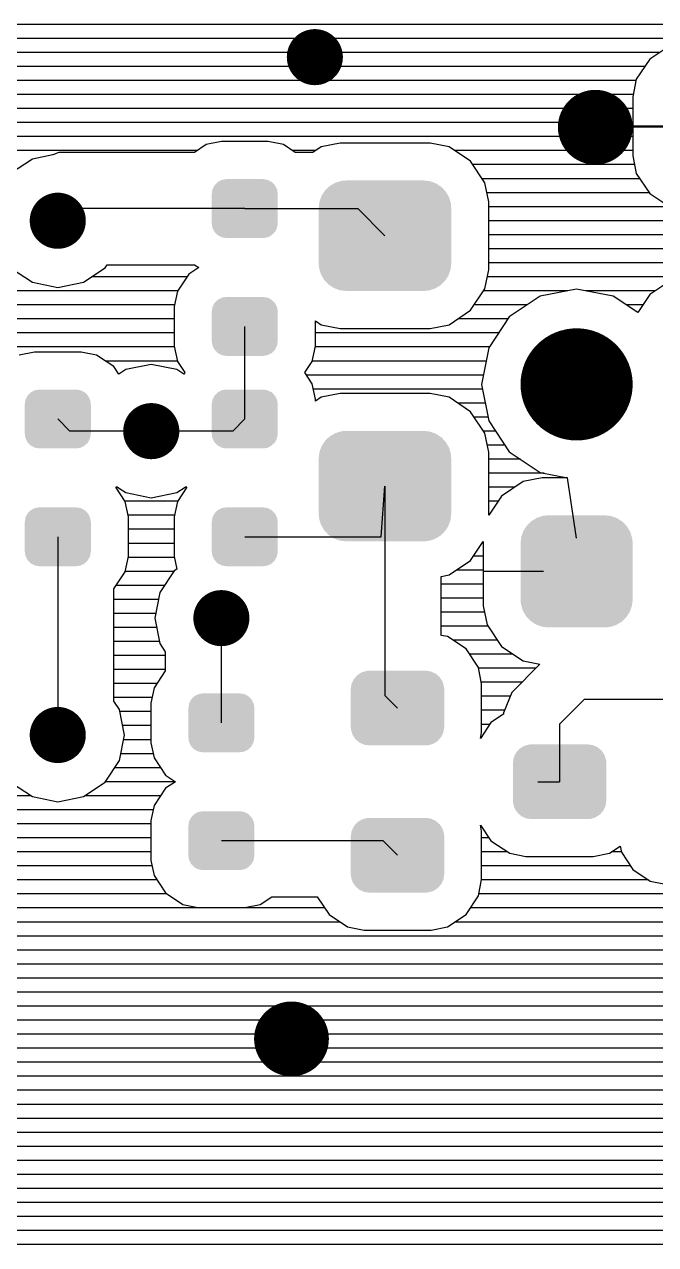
# Model space of a CAD drawing. Extents: x 295 to 953, y 10 to 290.
# Drawn here: x 602.8 to 625.1, y 103.89 to 146.98 of the extents above; entities that cross this region are included whole.
import ezdxf

# ---------------------------------------------------------------- set-up
doc = ezdxf.new("R2010")
doc.units = 0
doc.header["$LTSCALE"] = 5
doc.header["$MEASUREMENT"] = 0
doc.layers.get('0').update_dxf_attribs({"linetype": 'CONTINUOUS', "lineweight": 25})
doc.layers.add('DV-DPO-A6_BOT', color=7, linetype='CONTINUOUS')

msp = doc.modelspace()

# ---------------------------------------------------------------- linework, layer by layer
for points, const_width in [([(613.557, 145.823, -1), (612.567, 145.823, -1)], 0.991), ([(623.628, 143.347, -1), (622.307, 143.347, -1)], 1.321), ([(604.477, 140.045, -1), (603.486, 140.045, -1)], 0.991), ([(623.298, 134.266, -1), (621.317, 134.266, -1)], 1.981), ([(607.779, 132.615, -1), (606.788, 132.615, -1)], 0.991), ([(610.255, 126.011, -1), (609.265, 126.011, -1)], 0.991), ([(604.477, 121.884, -1), (603.486, 121.884, -1)], 0.991), ([(612.897, 111.152, -1), (611.576, 111.152, -1)], 1.321)]:
    msp.add_lwpolyline(points, format="xyb", close=True, dxfattribs=dict(const_width=const_width))
for points in [[(611.645, 141.305), (611.544, 141.41), (609.522, 141.305), (609.63, 141.41)], [(611.544, 141.41), (611.525, 141.42), (609.63, 141.41), (609.64, 141.42)], [(611.525, 141.42), (611.399, 141.487), (609.64, 141.42), (609.778, 141.487)], [(611.399, 141.487), (611.367, 141.492), (609.778, 141.487), (609.789, 141.492)], [(611.367, 141.492), (611.236, 141.514), (609.789, 141.492), (609.935, 141.514)], [(617.477, 141.276), (617.343, 141.364), (613.591, 141.276), (613.744, 141.364)], [(617.343, 141.364), (617.275, 141.389), (613.744, 141.364), (613.787, 141.389)], [(617.275, 141.389), (617.13, 141.442), (613.787, 141.389), (613.964, 141.442)], [(617.13, 141.442), (617.029, 141.453), (613.964, 141.442), (614.004, 141.453)], [(617.029, 141.453), (616.905, 141.468), (614.004, 141.453), (614.171, 141.468)], [(611.754, 139.952), (611.754, 140.996), (609.416, 139.952), (609.416, 140.996)], [(611.751, 140.996), (611.73, 141.142), (609.42, 140.996), (609.443, 141.142)], [(611.73, 141.142), (611.722, 141.159), (609.443, 141.142), (609.446, 141.159)], [(611.722, 141.159), (611.659, 141.291), (609.446, 141.159), (609.515, 141.291)], [(611.659, 141.291), (611.645, 141.305), (609.515, 141.291), (609.522, 141.305)], [(617.8, 140.878), (617.77, 140.932), (613.282, 140.878), (613.301, 140.932)], [(617.77, 140.932), (617.687, 141.075), (613.301, 140.932), (613.395, 141.075)], [(617.687, 141.075), (617.644, 141.121), (613.395, 141.075), (613.426, 141.121)], [(617.644, 141.121), (617.532, 141.239), (613.426, 141.121), (613.552, 141.239)], [(617.532, 141.239), (617.477, 141.276), (613.552, 141.239), (613.591, 141.276)], [(617.879, 140.494), (617.865, 140.661), (613.197, 140.494), (613.217, 140.661)], [(617.879, 138.539), (617.879, 140.494), (613.197, 138.539), (613.197, 140.494)], [(617.865, 140.661), (617.848, 140.719), (613.217, 140.661), (613.224, 140.719)], [(617.848, 140.719), (617.8, 140.878), (613.224, 140.719), (613.282, 140.878)], [(611.727, 139.806), (611.751, 139.952), (609.441, 139.806), (609.42, 139.952)], [(611.725, 139.789), (611.727, 139.806), (609.449, 139.789), (609.441, 139.806)], [(611.656, 139.657), (611.725, 139.789), (609.512, 139.657), (609.449, 139.789)], [(611.649, 139.643), (611.656, 139.657), (609.525, 139.643), (609.512, 139.657)], [(611.541, 139.538), (611.649, 139.643), (609.626, 139.538), (609.525, 139.643)], [(611.53, 139.528), (611.541, 139.538), (609.646, 139.528), (609.626, 139.538)], [(611.393, 139.461), (611.53, 139.528), (609.772, 139.461), (609.646, 139.528)], [(611.382, 139.456), (611.393, 139.461), (609.804, 139.456), (609.772, 139.461)], [(611.236, 139.434), (611.382, 139.456), (609.935, 139.434), (609.804, 139.456)], [(617.86, 138.372), (617.879, 138.539), (613.212, 138.372), (613.197, 138.539)], [(617.853, 138.314), (617.86, 138.372), (613.229, 138.314), (613.212, 138.372)], [(617.795, 138.155), (617.853, 138.314), (613.276, 138.155), (613.229, 138.314)], [(617.776, 138.101), (617.795, 138.155), (613.307, 138.101), (613.276, 138.155)], [(617.681, 137.958), (617.776, 138.101), (613.389, 137.958), (613.307, 138.101)], [(617.651, 137.912), (617.681, 137.958), (613.433, 137.912), (613.389, 137.958)], [(617.525, 137.793), (617.651, 137.912), (613.544, 137.793), (613.433, 137.912)], [(617.486, 137.757), (617.525, 137.793), (613.6, 137.757), (613.544, 137.793)], [(617.333, 137.669), (617.486, 137.757), (613.734, 137.669), (613.6, 137.757)], [(617.29, 137.644), (617.333, 137.669), (613.802, 137.644), (613.734, 137.669)], [(617.113, 137.591), (617.29, 137.644), (613.946, 137.591), (613.802, 137.644)], [(617.073, 137.58), (617.113, 137.591), (614.048, 137.58), (613.946, 137.591)], [(616.905, 137.565), (617.073, 137.58), (614.171, 137.565), (614.048, 137.58)], [(611.722, 136.998), (611.659, 137.13), (609.446, 136.998), (609.515, 137.13)], [(611.659, 137.13), (611.645, 137.145), (609.515, 137.13), (609.522, 137.145)], [(611.645, 137.145), (611.544, 137.249), (609.522, 137.145), (609.63, 137.249)], [(611.544, 137.249), (611.525, 137.26), (609.63, 137.249), (609.64, 137.26)], [(611.525, 137.26), (611.399, 137.326), (609.64, 137.26), (609.778, 137.326)], [(611.399, 137.326), (611.367, 137.332), (609.778, 137.326), (609.789, 137.332)], [(611.367, 137.332), (611.236, 137.354), (609.789, 137.332), (609.935, 137.354)], [(611.754, 135.792), (611.754, 136.835), (609.416, 135.792), (609.416, 136.835)], [(611.751, 136.835), (611.73, 136.982), (609.42, 136.835), (609.443, 136.982)], [(611.73, 136.982), (611.722, 136.998), (609.443, 136.982), (609.446, 136.998)], [(611.727, 135.646), (611.751, 135.792), (609.441, 135.646), (609.42, 135.792)], [(611.725, 135.629), (611.727, 135.646), (609.449, 135.629), (609.441, 135.646)], [(611.656, 135.497), (611.725, 135.629), (609.512, 135.497), (609.449, 135.629)], [(611.649, 135.483), (611.656, 135.497), (609.525, 135.483), (609.512, 135.497)], [(611.541, 135.378), (611.649, 135.483), (609.626, 135.378), (609.525, 135.483)], [(611.53, 135.368), (611.541, 135.378), (609.646, 135.368), (609.626, 135.378)], [(611.393, 135.301), (611.53, 135.368), (609.772, 135.301), (609.646, 135.368)], [(611.382, 135.295), (611.393, 135.301), (609.804, 135.295), (609.772, 135.301)], [(611.236, 135.273), (611.382, 135.295), (609.935, 135.273), (609.804, 135.295)], [(604.921, 133.991), (604.795, 134.057), (603.036, 133.991), (603.174, 134.057)], [(604.795, 134.057), (604.763, 134.063), (603.174, 134.057), (603.185, 134.063)], [(604.763, 134.063), (604.632, 134.085), (603.185, 134.063), (603.331, 134.085)], [(611.525, 133.991), (611.399, 134.057), (609.64, 133.991), (609.778, 134.057)], [(611.399, 134.057), (611.367, 134.063), (609.778, 134.057), (609.789, 134.063)], [(611.367, 134.063), (611.236, 134.085), (609.789, 134.063), (609.935, 134.085)], [(605.147, 133.566), (605.126, 133.713), (602.816, 133.566), (602.839, 133.713)], [(605.126, 133.713), (605.118, 133.729), (602.839, 133.713), (602.842, 133.729)], [(605.118, 133.729), (605.055, 133.861), (602.842, 133.729), (602.911, 133.861)], [(605.055, 133.861), (605.041, 133.876), (602.911, 133.861), (602.918, 133.876)], [(605.041, 133.876), (604.94, 133.98), (602.918, 133.876), (603.026, 133.98)], [(604.94, 133.98), (604.921, 133.991), (603.026, 133.98), (603.036, 133.991)], [(611.751, 133.566), (611.73, 133.713), (609.42, 133.566), (609.443, 133.713)], [(611.73, 133.713), (611.722, 133.729), (609.443, 133.713), (609.446, 133.729)], [(611.722, 133.729), (611.659, 133.861), (609.446, 133.729), (609.515, 133.861)], [(611.659, 133.861), (611.645, 133.876), (609.515, 133.861), (609.522, 133.876)], [(611.645, 133.876), (611.544, 133.98), (609.522, 133.876), (609.63, 133.98)], [(611.544, 133.98), (611.525, 133.991), (609.63, 133.98), (609.64, 133.991)], [(605.15, 132.523), (605.15, 133.566), (602.812, 132.523), (602.812, 133.566)], [(611.754, 132.523), (611.754, 133.566), (609.416, 132.523), (609.416, 133.566)], [(605.123, 132.377), (605.147, 132.523), (602.837, 132.377), (602.816, 132.523)], [(605.121, 132.36), (605.123, 132.377), (602.845, 132.36), (602.837, 132.377)], [(605.052, 132.228), (605.121, 132.36), (602.908, 132.228), (602.845, 132.36)], [(611.727, 132.377), (611.751, 132.523), (609.441, 132.377), (609.42, 132.523)], [(611.725, 132.36), (611.727, 132.377), (609.449, 132.36), (609.441, 132.377)], [(611.656, 132.228), (611.725, 132.36), (609.512, 132.228), (609.449, 132.36)], [(617.644, 132.278), (617.532, 132.397), (613.426, 132.278), (613.552, 132.397)], [(617.532, 132.397), (617.477, 132.433), (613.552, 132.397), (613.591, 132.433)], [(617.477, 132.433), (617.343, 132.521), (613.591, 132.433), (613.744, 132.521)], [(617.343, 132.521), (617.275, 132.546), (613.744, 132.521), (613.787, 132.546)], [(617.275, 132.546), (617.13, 132.599), (613.787, 132.546), (613.964, 132.599)], [(617.13, 132.599), (617.029, 132.611), (613.964, 132.599), (614.004, 132.611)], [(617.029, 132.611), (616.905, 132.625), (614.004, 132.611), (614.171, 132.625)], [(605.045, 132.214), (605.052, 132.228), (602.921, 132.214), (602.908, 132.228)], [(604.937, 132.109), (605.045, 132.214), (603.022, 132.109), (602.921, 132.214)], [(604.926, 132.099), (604.937, 132.109), (603.042, 132.099), (603.022, 132.109)], [(604.789, 132.032), (604.926, 132.099), (603.168, 132.032), (603.042, 132.099)], [(604.778, 132.026), (604.789, 132.032), (603.2, 132.026), (603.168, 132.032)], [(604.632, 132.004), (604.778, 132.026), (603.331, 132.004), (603.2, 132.026)], [(611.649, 132.214), (611.656, 132.228), (609.525, 132.214), (609.512, 132.228)], [(611.541, 132.109), (611.649, 132.214), (609.626, 132.109), (609.525, 132.214)], [(611.53, 132.099), (611.541, 132.109), (609.646, 132.099), (609.626, 132.109)], [(611.393, 132.032), (611.53, 132.099), (609.772, 132.032), (609.646, 132.099)], [(611.382, 132.026), (611.393, 132.032), (609.804, 132.026), (609.772, 132.032)], [(611.236, 132.004), (611.382, 132.026), (609.935, 132.004), (609.804, 132.026)], [(617.865, 131.818), (617.848, 131.876), (613.217, 131.818), (613.224, 131.876)], [(617.848, 131.876), (617.8, 132.036), (613.224, 131.876), (613.282, 132.036)], [(617.8, 132.036), (617.77, 132.089), (613.282, 132.036), (613.301, 132.089)], [(617.77, 132.089), (617.687, 132.232), (613.301, 132.089), (613.395, 132.232)], [(617.687, 132.232), (617.644, 132.278), (613.395, 132.232), (613.426, 132.278)], [(617.879, 131.651), (617.865, 131.818), (613.197, 131.651), (613.217, 131.818)], [(617.879, 129.696), (617.879, 131.651), (613.197, 129.696), (613.197, 131.651)], [(605.055, 129.701), (605.041, 129.715), (602.911, 129.701), (602.918, 129.715)], [(605.041, 129.715), (604.94, 129.82), (602.918, 129.715), (603.026, 129.82)], [(604.94, 129.82), (604.921, 129.83), (603.026, 129.82), (603.036, 129.83)], [(604.921, 129.83), (604.795, 129.897), (603.036, 129.83), (603.174, 129.897)], [(604.795, 129.897), (604.763, 129.902), (603.174, 129.897), (603.185, 129.902)], [(604.763, 129.902), (604.632, 129.924), (603.185, 129.902), (603.331, 129.924)], [(611.659, 129.701), (611.645, 129.715), (609.515, 129.701), (609.522, 129.715)], [(611.645, 129.715), (611.544, 129.82), (609.522, 129.715), (609.63, 129.82)], [(611.544, 129.82), (611.525, 129.83), (609.63, 129.82), (609.64, 129.83)], [(611.525, 129.83), (611.399, 129.897), (609.64, 129.83), (609.778, 129.897)], [(611.399, 129.897), (611.367, 129.902), (609.778, 129.897), (609.789, 129.902)], [(611.367, 129.902), (611.236, 129.924), (609.789, 129.902), (609.935, 129.924)], [(605.15, 128.362), (605.15, 129.406), (602.812, 128.362), (602.812, 129.406)], [(605.147, 129.406), (605.126, 129.552), (602.816, 129.406), (602.839, 129.552)], [(605.126, 129.552), (605.118, 129.569), (602.839, 129.552), (602.842, 129.569)], [(605.118, 129.569), (605.055, 129.701), (602.842, 129.569), (602.911, 129.701)], [(611.754, 128.362), (611.754, 129.406), (609.416, 128.362), (609.416, 129.406)], [(611.751, 129.406), (611.73, 129.552), (609.42, 129.406), (609.443, 129.552)], [(611.73, 129.552), (611.722, 129.569), (609.443, 129.552), (609.446, 129.569)], [(611.722, 129.569), (611.659, 129.701), (609.446, 129.569), (609.515, 129.701)], [(617.86, 129.529), (617.879, 129.696), (613.212, 129.529), (613.197, 129.696)], [(617.853, 129.471), (617.86, 129.529), (613.229, 129.471), (613.212, 129.529)], [(617.795, 129.312), (617.853, 129.471), (613.276, 129.312), (613.229, 129.471)], [(617.776, 129.259), (617.795, 129.312), (613.307, 129.259), (613.276, 129.312)], [(624.089, 129.25), (624.054, 129.286), (620.531, 129.25), (620.555, 129.286)], [(624.054, 129.286), (623.931, 129.415), (620.555, 129.286), (620.69, 129.415)], [(623.931, 129.415), (623.887, 129.444), (620.69, 129.415), (620.72, 129.444)], [(623.887, 129.444), (623.74, 129.54), (620.72, 129.444), (620.884, 129.54)], [(623.74, 129.54), (623.685, 129.559), (620.884, 129.54), (620.917, 129.559)], [(623.685, 129.559), (623.525, 129.617), (620.917, 129.559), (621.104, 129.617)], [(623.525, 129.617), (623.443, 129.627), (621.104, 129.617), (621.135, 129.627)], [(623.443, 129.627), (623.298, 129.644), (621.135, 129.627), (621.317, 129.644)], [(617.681, 129.116), (617.776, 129.259), (613.389, 129.116), (613.307, 129.259)], [(617.651, 129.07), (617.681, 129.116), (613.433, 129.07), (613.389, 129.116)], [(617.525, 128.951), (617.651, 129.07), (613.544, 128.951), (613.433, 129.07)], [(617.486, 128.914), (617.525, 128.951), (613.6, 128.914), (613.544, 128.951)], [(617.333, 128.826), (617.486, 128.914), (613.734, 128.826), (613.6, 128.914)], [(624.272, 128.835), (624.258, 128.88), (620.347, 128.835), (620.353, 128.88)], [(624.258, 128.88), (624.204, 129.053), (620.353, 128.88), (620.415, 129.053)], [(624.204, 129.053), (624.18, 129.095), (620.415, 129.053), (620.43, 129.095)], [(624.18, 129.095), (624.089, 129.25), (620.43, 129.095), (620.531, 129.25)], [(617.29, 128.801), (617.333, 128.826), (613.802, 128.801), (613.734, 128.826)], [(617.113, 128.749), (617.29, 128.801), (613.946, 128.749), (613.802, 128.801)], [(617.073, 128.737), (617.113, 128.749), (614.048, 128.737), (613.946, 128.749)], [(616.905, 128.722), (617.073, 128.737), (614.171, 128.722), (614.048, 128.737)], [(624.289, 128.653), (624.272, 128.835), (620.326, 128.653), (620.347, 128.835)], [(624.289, 126.672), (624.289, 128.653), (620.326, 126.672), (620.326, 128.653)], [(605.123, 128.216), (605.147, 128.362), (602.837, 128.216), (602.816, 128.362)], [(605.121, 128.199), (605.123, 128.216), (602.845, 128.199), (602.837, 128.216)], [(605.052, 128.067), (605.121, 128.199), (602.908, 128.067), (602.845, 128.199)], [(605.045, 128.053), (605.052, 128.067), (602.921, 128.053), (602.908, 128.067)], [(604.937, 127.948), (605.045, 128.053), (603.022, 127.948), (602.921, 128.053)], [(611.727, 128.216), (611.751, 128.362), (609.441, 128.216), (609.42, 128.362)], [(611.725, 128.199), (611.727, 128.216), (609.449, 128.199), (609.441, 128.216)], [(611.656, 128.067), (611.725, 128.199), (609.512, 128.067), (609.449, 128.199)], [(611.649, 128.053), (611.656, 128.067), (609.525, 128.053), (609.512, 128.067)], [(611.541, 127.948), (611.649, 128.053), (609.626, 127.948), (609.525, 128.053)], [(604.926, 127.938), (604.937, 127.948), (603.042, 127.938), (603.022, 127.948)], [(604.789, 127.871), (604.926, 127.938), (603.168, 127.871), (603.042, 127.938)], [(604.778, 127.866), (604.789, 127.871), (603.2, 127.866), (603.168, 127.871)], [(604.632, 127.844), (604.778, 127.866), (603.331, 127.844), (603.2, 127.866)], [(611.53, 127.938), (611.541, 127.948), (609.646, 127.938), (609.626, 127.948)], [(611.393, 127.871), (611.53, 127.938), (609.772, 127.871), (609.646, 127.938)], [(611.382, 127.866), (611.393, 127.871), (609.804, 127.866), (609.772, 127.871)], [(611.236, 127.844), (611.382, 127.866), (609.935, 127.844), (609.804, 127.866)], [(624.268, 126.49), (624.289, 126.672), (620.343, 126.49), (620.326, 126.672)], [(624.262, 126.445), (624.268, 126.49), (620.357, 126.445), (620.343, 126.49)], [(624.2, 126.272), (624.262, 126.445), (620.41, 126.272), (620.357, 126.445)], [(624.185, 126.23), (624.2, 126.272), (620.435, 126.23), (620.41, 126.272)], [(624.084, 126.075), (624.185, 126.23), (620.526, 126.075), (620.435, 126.23)], [(624.06, 126.039), (624.084, 126.075), (620.561, 126.039), (620.526, 126.075)], [(623.925, 125.91), (624.06, 126.039), (620.684, 125.91), (620.561, 126.039)], [(623.895, 125.881), (623.925, 125.91), (620.728, 125.881), (620.684, 125.91)], [(623.731, 125.785), (623.895, 125.881), (620.875, 125.785), (620.728, 125.881)], [(623.698, 125.765), (623.731, 125.785), (620.93, 125.765), (620.875, 125.785)], [(623.51, 125.707), (623.698, 125.765), (621.09, 125.707), (620.93, 125.765)], [(623.48, 125.698), (623.51, 125.707), (621.172, 125.698), (621.09, 125.707)], [(623.298, 125.681), (623.48, 125.698), (621.317, 125.681), (621.172, 125.698)], [(617.236, 124.093), (617.156, 124.129), (614.71, 124.093), (614.828, 124.129)], [(617.156, 124.129), (617.027, 124.148), (614.828, 124.129), (614.888, 124.148)], [(617.027, 124.148), (616.971, 124.156), (614.888, 124.148), (614.99, 124.156)], [(617.624, 123.597), (617.599, 123.68), (614.344, 123.597), (614.356, 123.68)], [(617.599, 123.68), (617.569, 123.776), (614.356, 123.68), (614.399, 123.776)], [(617.569, 123.776), (617.521, 123.849), (614.399, 123.776), (614.433, 123.849)], [(617.521, 123.849), (617.467, 123.931), (614.433, 123.849), (614.503, 123.931)], [(617.467, 123.931), (617.398, 123.991), (614.503, 123.931), (614.554, 123.991)], [(617.398, 123.991), (617.326, 124.053), (614.554, 123.991), (614.648, 124.053)], [(617.326, 124.053), (617.236, 124.093), (614.648, 124.053), (614.71, 124.093)], [(610.82, 123.144), (610.719, 123.249), (608.697, 123.144), (608.804, 123.249)], [(610.719, 123.249), (610.7, 123.259), (608.804, 123.249), (608.815, 123.259)], [(610.7, 123.259), (610.573, 123.326), (608.815, 123.259), (608.952, 123.326)], [(610.573, 123.326), (610.542, 123.331), (608.952, 123.326), (608.963, 123.331)], [(610.542, 123.331), (610.41, 123.353), (608.963, 123.331), (609.109, 123.353)], [(617.632, 123.495), (617.624, 123.597), (614.33, 123.495), (614.344, 123.597)], [(617.632, 122.174), (617.632, 123.495), (614.33, 122.174), (614.33, 123.495)], [(610.929, 121.791), (610.929, 122.835), (608.591, 121.791), (608.591, 122.835)], [(610.925, 122.835), (610.904, 122.981), (608.594, 122.835), (608.618, 122.981)], [(610.904, 122.981), (610.896, 122.998), (608.618, 122.981), (608.62, 122.998)], [(610.896, 122.998), (610.833, 123.13), (608.62, 122.998), (608.689, 123.13)], [(610.833, 123.13), (610.82, 123.144), (608.689, 123.13), (608.697, 123.144)], [(617.617, 122.072), (617.632, 122.174), (614.338, 122.072), (614.33, 122.174)], [(617.606, 121.99), (617.617, 122.072), (614.363, 121.99), (614.338, 122.072)], [(617.562, 121.894), (617.606, 121.99), (614.392, 121.894), (614.363, 121.99)], [(610.902, 121.645), (610.925, 121.791), (608.615, 121.645), (608.594, 121.791)], [(610.899, 121.628), (610.902, 121.645), (608.623, 121.628), (608.615, 121.645)], [(610.83, 121.496), (610.899, 121.628), (608.686, 121.496), (608.623, 121.628)], [(617.529, 121.82), (617.562, 121.894), (614.441, 121.82), (614.392, 121.894)], [(617.459, 121.738), (617.529, 121.82), (614.494, 121.738), (614.441, 121.82)], [(617.408, 121.679), (617.459, 121.738), (614.564, 121.679), (614.494, 121.738)], [(617.314, 121.617), (617.408, 121.679), (614.636, 121.617), (614.564, 121.679)], [(617.252, 121.576), (617.314, 121.617), (614.726, 121.576), (614.636, 121.617)], [(617.133, 121.54), (617.252, 121.576), (614.806, 121.54), (614.726, 121.576)], [(617.074, 121.522), (617.133, 121.54), (614.934, 121.522), (614.806, 121.54)], [(616.971, 121.514), (617.074, 121.522), (614.99, 121.514), (614.934, 121.522)], [(622.962, 121.491), (622.882, 121.527), (620.435, 121.491), (620.554, 121.527)], [(622.882, 121.527), (622.753, 121.546), (620.554, 121.527), (620.614, 121.546)], [(622.753, 121.546), (622.697, 121.554), (620.614, 121.546), (620.716, 121.554)], [(610.823, 121.482), (610.83, 121.496), (608.7, 121.482), (608.686, 121.496)], [(610.715, 121.377), (610.823, 121.482), (608.801, 121.377), (608.7, 121.482)], [(610.705, 121.367), (610.715, 121.377), (608.82, 121.367), (608.801, 121.377)], [(610.567, 121.3), (610.705, 121.367), (608.947, 121.3), (608.82, 121.367)], [(610.556, 121.295), (610.567, 121.3), (608.978, 121.295), (608.947, 121.3)], [(610.41, 121.273), (610.556, 121.295), (609.109, 121.273), (608.978, 121.295)], [(623.324, 121.078), (623.295, 121.174), (620.082, 121.078), (620.125, 121.174)], [(623.295, 121.174), (623.247, 121.247), (620.125, 121.174), (620.159, 121.247)], [(623.247, 121.247), (623.193, 121.329), (620.159, 121.247), (620.229, 121.329)], [(623.193, 121.329), (623.123, 121.389), (620.229, 121.329), (620.28, 121.389)], [(623.123, 121.389), (623.051, 121.451), (620.28, 121.389), (620.374, 121.451)], [(623.051, 121.451), (622.962, 121.491), (620.374, 121.451), (620.435, 121.491)], [(623.357, 120.893), (623.35, 120.995), (620.055, 120.893), (620.07, 120.995)], [(623.357, 119.572), (623.357, 120.893), (620.055, 119.572), (620.055, 120.893)], [(623.35, 120.995), (623.324, 121.078), (620.07, 120.995), (620.082, 121.078)], [(623.343, 119.47), (623.357, 119.572), (620.063, 119.47), (620.055, 119.572)], [(623.331, 119.388), (623.343, 119.47), (620.089, 119.388), (620.063, 119.47)], [(623.288, 119.292), (623.331, 119.388), (620.118, 119.292), (620.089, 119.388)], [(610.896, 118.837), (610.833, 118.969), (608.62, 118.837), (608.689, 118.969)], [(610.833, 118.969), (610.82, 118.984), (608.689, 118.969), (608.697, 118.984)], [(610.82, 118.984), (610.719, 119.088), (608.697, 118.984), (608.804, 119.088)], [(610.719, 119.088), (610.7, 119.099), (608.804, 119.088), (608.815, 119.099)], [(610.7, 119.099), (610.573, 119.165), (608.815, 119.099), (608.952, 119.165)], [(610.573, 119.165), (610.542, 119.171), (608.952, 119.165), (608.963, 119.171)], [(610.542, 119.171), (610.41, 119.193), (608.963, 119.171), (609.109, 119.193)], [(617.236, 118.896), (617.156, 118.932), (614.71, 118.896), (614.828, 118.932)], [(617.156, 118.932), (617.027, 118.95), (614.828, 118.932), (614.888, 118.95)], [(617.027, 118.95), (616.971, 118.958), (614.888, 118.95), (614.99, 118.958)], [(623.254, 119.218), (623.288, 119.292), (620.166, 119.218), (620.118, 119.292)], [(623.184, 119.136), (623.254, 119.218), (620.22, 119.136), (620.166, 119.218)], [(623.133, 119.077), (623.184, 119.136), (620.29, 119.077), (620.22, 119.136)], [(623.039, 119.015), (623.133, 119.077), (620.362, 119.015), (620.29, 119.077)], [(622.977, 118.974), (623.039, 119.015), (620.451, 118.974), (620.362, 119.015)], [(622.859, 118.938), (622.977, 118.974), (620.531, 118.938), (620.451, 118.974)], [(622.799, 118.92), (622.859, 118.938), (620.66, 118.92), (620.531, 118.938)], [(610.929, 117.631), (610.929, 118.674), (608.591, 117.631), (608.591, 118.674)], [(610.925, 118.674), (610.904, 118.821), (608.594, 118.674), (608.618, 118.821)], [(610.904, 118.821), (610.896, 118.837), (608.618, 118.821), (608.62, 118.837)], [(617.599, 118.482), (617.569, 118.578), (614.356, 118.482), (614.399, 118.578)], [(617.569, 118.578), (617.521, 118.652), (614.399, 118.578), (614.433, 118.652)], [(617.521, 118.652), (617.467, 118.734), (614.433, 118.652), (614.503, 118.734)], [(617.467, 118.734), (617.398, 118.794), (614.503, 118.734), (614.554, 118.794)], [(617.398, 118.794), (617.326, 118.855), (614.554, 118.794), (614.648, 118.855)], [(617.326, 118.855), (617.236, 118.896), (614.648, 118.855), (614.71, 118.896)], [(622.697, 118.912), (622.799, 118.92), (620.716, 118.912), (620.66, 118.92)], [(617.632, 118.298), (617.624, 118.4), (614.33, 118.298), (614.344, 118.4)], [(617.632, 116.977), (617.632, 118.298), (614.33, 116.977), (614.33, 118.298)], [(617.624, 118.4), (617.599, 118.482), (614.344, 118.4), (614.356, 118.482)], [(610.902, 117.485), (610.925, 117.631), (608.615, 117.485), (608.594, 117.631)], [(610.899, 117.468), (610.902, 117.485), (608.623, 117.468), (608.615, 117.485)], [(610.83, 117.336), (610.899, 117.468), (608.686, 117.336), (608.623, 117.468)], [(610.823, 117.322), (610.83, 117.336), (608.7, 117.322), (608.686, 117.336)], [(610.715, 117.217), (610.823, 117.322), (608.801, 117.217), (608.7, 117.322)], [(610.705, 117.207), (610.715, 117.217), (608.82, 117.207), (608.801, 117.217)], [(610.567, 117.14), (610.705, 117.207), (608.947, 117.14), (608.82, 117.207)], [(610.556, 117.134), (610.567, 117.14), (608.978, 117.134), (608.947, 117.14)], [(610.41, 117.112), (610.556, 117.134), (609.109, 117.112), (608.978, 117.134)], [(617.617, 116.875), (617.632, 116.977), (614.338, 116.875), (614.33, 116.977)], [(617.606, 116.793), (617.617, 116.875), (614.363, 116.793), (614.338, 116.875)], [(617.562, 116.697), (617.606, 116.793), (614.392, 116.697), (614.363, 116.793)], [(617.529, 116.623), (617.562, 116.697), (614.441, 116.623), (614.392, 116.697)], [(617.459, 116.541), (617.529, 116.623), (614.494, 116.541), (614.441, 116.623)], [(617.408, 116.481), (617.459, 116.541), (614.564, 116.481), (614.494, 116.541)], [(617.314, 116.42), (617.408, 116.481), (614.636, 116.42), (614.564, 116.481)], [(617.252, 116.379), (617.314, 116.42), (614.726, 116.379), (614.636, 116.42)], [(617.133, 116.343), (617.252, 116.379), (614.806, 116.343), (614.726, 116.379)], [(617.074, 116.325), (617.133, 116.343), (614.934, 116.325), (614.806, 116.343)], [(616.971, 116.317), (617.074, 116.325), (614.99, 116.317), (614.934, 116.325)]]:
    msp.add_solid(points)
at = {"layer": 'DV-DPO-A6_BOT'}
for p, q in [((667.129, 146.979), (584.183, 146.979)), ((631.83, 146.484), (584.189, 146.484)), ((625.603, 146.226), (624.89, 145.757)), ((625.246, 145.988), (591.856, 145.988)), ((624.89, 145.757), (624.414, 145.044)), ((624.718, 145.493), (592.596, 145.493)), ((624.408, 144.998), (592.933, 144.998)), ((624.414, 145.044), (624.289, 144.417)), ((624.308, 144.503), (593.164, 144.503)), ((624.289, 144.417), (624.289, 142.343)), ((624.289, 144.007), (593.263, 144.007)), ((624.289, 143.512), (593.263, 143.512)), ((627.894, 143.347), (622.968, 143.347)), ((627.426, 143.38), (624.289, 143.38)), ((624.289, 143.017), (593.263, 143.017)), ((609.218, 142.733), (608.809, 142.455)), ((609.76, 142.838), (609.218, 142.733)), ((611.417, 142.838), (609.76, 142.838)), ((611.959, 142.733), (611.417, 142.838)), ((612.368, 142.455), (611.959, 142.733)), ((613.28, 142.653), (612.989, 142.455)), ((613.953, 142.785), (613.28, 142.653)), ((617.13, 142.785), (613.953, 142.785)), ((617.804, 142.653), (617.13, 142.785)), ((618.563, 142.145), (617.804, 142.653)), ((608.915, 142.521), (593.263, 142.521)), ((603.083, 142.224), (602.317, 141.716)), ((603.803, 142.369), (603.083, 142.224)), ((604.021, 142.455), (603.803, 142.369)), ((608.809, 142.455), (604.021, 142.455)), ((613.088, 142.521), (612.263, 142.521)), ((612.989, 142.455), (612.368, 142.455)), ((624.289, 142.521), (617.995, 142.521)), ((624.289, 142.343), (624.414, 141.716)), ((619.071, 141.385), (618.563, 142.145)), ((624.355, 142.026), (618.642, 142.026)), ((624.54, 141.531), (618.972, 141.531)), ((619.204, 140.712), (619.071, 141.385)), ((624.414, 141.716), (624.89, 141.009)), ((624.87, 141.035), (619.138, 141.035)), ((624.89, 141.009), (625.603, 140.534)), ((619.204, 138.315), (619.204, 140.712)), ((625.59, 140.54), (619.204, 140.54)), ((604.411, 140.474), (603.981, 140.045)), ((610.585, 140.474), (604.411, 140.474)), ((610.585, 140.474), (614.581, 140.474)), ((614.581, 140.474), (615.538, 139.516)), ((638.15, 140.045), (619.204, 140.045)), ((660.611, 139.55), (619.204, 139.55)), ((660.274, 139.054), (619.204, 139.054)), ((602.317, 138.381), (603.083, 137.872)), ((604.886, 137.872), (605.652, 138.381)), ((605.652, 138.381), (605.725, 138.493)), ((605.725, 138.493), (608.809, 138.493)), ((608.961, 138.394), (608.611, 138.163)), ((608.809, 138.493), (608.961, 138.394)), ((638.401, 138.559), (619.204, 138.559)), ((608.545, 138.064), (605.177, 138.064)), ((608.611, 138.163), (608.208, 137.555)), ((619.071, 137.641), (619.204, 138.315)), ((632.907, 138.064), (619.151, 138.064)), ((625.603, 137.912), (624.89, 137.436)), ((608.214, 137.568), (569.852, 137.568)), ((603.083, 137.872), (603.981, 137.687)), ((603.981, 137.687), (604.886, 137.872)), ((608.208, 137.555), (608.096, 137.02)), ((618.563, 136.882), (619.071, 137.641)), ((621.984, 137.568), (619.019, 137.568)), ((622.307, 137.634), (621.02, 137.377)), ((623.602, 137.377), (622.307, 137.634)), ((625.094, 137.568), (622.638, 137.568)), ((608.109, 137.073), (574.627, 137.073)), ((620.571, 137.073), (618.688, 137.073)), ((621.02, 137.377), (619.93, 136.65)), ((624.467, 136.802), (623.602, 137.377)), ((624.652, 137.073), (624.051, 137.073)), ((624.89, 137.436), (624.467, 136.802)), ((608.096, 137.02), (608.096, 135.614)), ((617.804, 136.373), (618.563, 136.882)), ((619.93, 136.65), (619.204, 135.554)), ((608.096, 136.578), (576.112, 136.578)), ((610.585, 133.045), (610.585, 136.314)), ((613.082, 135.614), (613.082, 136.512)), ((613.082, 136.512), (613.28, 136.373)), ((613.28, 136.373), (613.953, 136.241)), ((613.953, 136.241), (617.13, 136.241)), ((617.13, 136.241), (617.804, 136.373)), ((619.884, 136.578), (618.107, 136.578)), ((608.096, 136.082), (576.852, 136.082)), ((619.554, 136.082), (613.082, 136.082)), ((608.102, 135.587), (577.202, 135.587)), ((603.156, 135.409), (602.614, 135.303)), ((604.813, 135.409), (603.156, 135.409)), ((605.355, 135.303), (604.813, 135.409)), ((608.096, 135.614), (608.208, 135.079)), ((612.969, 135.079), (613.082, 135.614)), ((619.223, 135.587), (613.075, 135.587)), ((619.204, 135.554), (618.946, 134.266)), ((605.963, 134.894), (605.355, 135.303)), ((608.201, 135.092), (605.659, 135.092)), ((606.141, 134.63), (605.963, 134.894)), ((607.283, 134.973), (606.385, 134.795)), ((608.188, 134.795), (607.283, 134.973)), ((608.208, 135.079), (608.472, 134.682)), ((612.705, 134.682), (612.969, 135.079)), ((619.111, 135.092), (612.976, 135.092)), ((606.385, 134.795), (606.141, 134.63)), ((608.432, 134.63), (608.188, 134.795)), ((608.472, 134.682), (608.432, 134.63)), ((612.969, 134.286), (612.705, 134.682)), ((619.012, 134.597), (612.765, 134.597)), ((613.082, 133.745), (612.969, 134.286)), ((618.979, 134.101), (613.009, 134.101)), ((618.946, 134.266), (619.204, 132.979)), ((613.28, 133.811), (613.082, 133.679)), ((613.082, 133.679), (613.082, 133.745)), ((613.953, 133.943), (613.28, 133.811)), ((617.13, 133.943), (613.953, 133.943)), ((617.804, 133.811), (617.13, 133.943)), ((618.563, 133.302), (617.804, 133.811)), ((619.078, 133.606), (618.107, 133.606)), ((619.071, 132.543), (618.563, 133.302)), ((604.411, 132.615), (603.981, 133.045)), ((610.585, 133.045), (610.163, 132.615)), ((619.177, 133.111), (618.688, 133.111)), ((619.204, 132.979), (619.93, 131.889)), ((607.283, 132.615), (604.411, 132.615)), ((610.163, 132.615), (607.283, 132.615)), ((619.441, 132.615), (619.019, 132.615)), ((619.204, 131.876), (619.071, 132.543)), ((619.771, 132.12), (619.151, 132.12)), ((619.204, 129.644), (619.204, 131.876)), ((619.93, 131.889), (621.02, 131.156)), ((620.32, 131.625), (619.204, 131.625)), ((621.158, 131.129), (619.204, 131.129)), ((621.02, 131.156), (621.984, 130.964)), ((606.095, 130.634), (606.029, 130.634)), ((606.365, 130.126), (606.029, 130.634)), ((606.029, 130.634), (606.095, 130.634)), ((606.095, 130.634), (606.385, 130.443)), ((608.188, 130.443), (608.479, 130.634)), ((608.545, 130.634), (608.208, 130.126)), ((608.545, 130.634), (608.479, 130.634)), ((608.479, 130.634), (608.545, 130.634)), ((615.406, 128.884), (615.538, 130.674)), ((615.538, 130.674), (615.538, 123.277)), ((620.122, 130.634), (619.204, 130.634)), ((620.419, 130.832), (619.653, 130.324)), ((621.092, 130.964), (620.419, 130.832)), ((621.984, 130.964), (621.092, 130.964)), ((622.307, 128.831), (621.984, 130.964)), ((608.214, 130.139), (606.359, 130.139)), ((606.385, 130.443), (607.283, 130.258)), ((607.283, 130.258), (608.188, 130.443)), ((619.653, 130.324), (619.204, 129.644)), ((619.534, 130.139), (619.204, 130.139)), ((606.478, 129.591), (606.365, 130.126)), ((608.208, 130.126), (608.096, 129.591)), ((608.109, 129.644), (606.464, 129.644)), ((606.478, 128.184), (606.478, 129.591)), ((608.096, 129.591), (608.096, 128.184)), ((603.981, 128.884), (603.981, 122.709)), ((608.096, 129.148), (606.478, 129.148)), ((610.585, 128.884), (615.406, 128.884)), ((608.096, 128.653), (606.478, 128.653)), ((618.563, 128.045), (619.005, 128.712)), ((619.005, 128.699), (618.999, 128.699)), ((619.005, 128.712), (619.005, 126.447)), ((606.365, 127.649), (606.478, 128.184)), ((608.102, 128.158), (606.471, 128.158)), ((608.096, 128.184), (608.188, 127.742)), ((617.804, 127.537), (618.563, 128.045)), ((619.005, 128.204), (618.669, 128.204)), ((605.963, 127.048), (606.365, 127.649)), ((608.089, 127.662), (606.372, 127.662)), ((608.096, 127.682), (607.587, 126.916)), ((608.188, 127.742), (608.096, 127.682)), ((619.005, 127.709), (618.068, 127.709)), ((621.139, 127.662), (619.005, 127.662)), ((607.752, 127.167), (606.048, 127.167)), ((617.52, 127.477), (617.804, 127.537)), ((617.52, 125.404), (617.52, 127.477)), ((619.005, 127.213), (617.52, 127.213)), ((605.963, 123.106), (605.963, 127.048)), ((607.587, 126.916), (607.409, 126.011)), ((619.005, 126.718), (617.52, 126.718)), ((607.541, 126.672), (605.963, 126.672)), ((619.005, 126.447), (619.144, 125.774)), ((607.442, 126.176), (605.963, 126.176)), ((607.409, 126.011), (607.587, 125.113)), ((609.76, 122.313), (609.76, 126.011)), ((619.052, 126.223), (617.52, 126.223)), ((607.475, 125.681), (605.963, 125.681)), ((619.171, 125.727), (617.52, 125.727)), ((617.744, 125.364), (617.52, 125.404)), ((619.144, 125.774), (619.653, 125.008)), ((607.574, 125.186), (605.963, 125.186)), ((607.587, 125.113), (607.779, 124.816)), ((618.404, 124.922), (617.744, 125.364)), ((619.501, 125.232), (617.936, 125.232)), ((619.653, 125.008), (620.419, 124.499)), ((607.779, 124.691), (605.963, 124.691)), ((607.779, 124.816), (607.779, 124.156)), ((618.84, 124.268), (618.404, 124.922)), ((620.055, 124.737), (618.523, 124.737)), ((607.779, 124.195), (605.963, 124.195)), ((607.779, 124.156), (607.382, 123.555)), ((618.953, 123.693), (618.84, 124.268)), ((620.874, 124.241), (618.847, 124.241)), ((621.013, 124.38), (620.022, 123.39)), ((620.419, 124.499), (621.013, 124.38)), ((607.481, 123.7), (605.963, 123.7)), ((620.379, 123.746), (618.946, 123.746)), ((618.953, 121.976), (618.953, 123.693)), ((607.382, 123.555), (607.27, 123.013)), ((615.538, 123.277), (615.981, 122.835)), ((619.97, 123.251), (618.953, 123.251)), ((620.022, 123.39), (619.725, 122.663)), ((607.31, 123.205), (605.963, 123.205)), ((605.963, 123.079), (605.963, 123.106)), ((606.161, 122.789), (605.963, 123.079)), ((607.27, 123.013), (607.27, 121.613)), ((622.572, 123.139), (621.706, 122.267)), ((626.27, 123.139), (622.572, 123.139)), ((603.981, 122.709), (603.981, 121.884)), ((606.339, 121.884), (606.161, 122.789)), ((607.27, 122.709), (606.174, 122.709)), ((619.765, 122.756), (618.953, 122.756)), ((619.725, 122.617), (619.283, 122.326)), ((619.725, 122.663), (619.725, 122.617)), ((607.27, 122.214), (606.273, 122.214)), ((619.283, 122.326), (618.913, 121.765)), ((618.913, 121.765), (618.953, 121.976)), ((619.243, 122.26), (618.953, 122.26)), ((621.706, 122.267), (621.706, 120.233)), ((606.161, 120.986), (606.339, 121.884)), ((607.27, 121.719), (606.306, 121.719)), ((607.27, 121.613), (607.382, 121.078)), ((607.349, 121.223), (606.207, 121.223)), ((605.652, 120.22), (606.161, 120.986)), ((607.614, 120.728), (605.996, 120.728)), ((607.382, 121.078), (607.785, 120.471)), ((608.135, 120.233), (605.659, 120.233)), ((607.785, 120.471), (608.135, 120.233)), ((608.135, 120.233), (607.785, 120.002)), ((620.934, 120.233), (621.706, 120.233)), ((602.317, 120.22), (603.083, 119.711)), ((604.886, 119.711), (605.652, 120.22)), ((607.785, 120.002), (607.382, 119.394)), ((603.037, 119.738), (576.079, 119.738)), ((603.083, 119.711), (603.981, 119.526)), ((603.981, 119.526), (604.886, 119.711)), ((607.614, 119.738), (604.932, 119.738)), ((607.382, 119.394), (607.27, 118.859)), ((607.349, 119.242), (576.079, 119.242)), ((607.27, 118.747), (576.079, 118.747)), ((607.27, 118.859), (607.27, 117.453)), ((618.953, 118.489), (618.913, 118.701)), ((618.913, 118.701), (619.283, 118.146)), ((607.27, 118.252), (576.079, 118.252)), ((609.76, 118.153), (615.466, 118.153)), ((615.466, 118.153), (615.981, 117.637)), ((618.953, 116.779), (618.953, 118.489)), ((619.21, 118.252), (618.953, 118.252)), ((619.283, 118.146), (619.943, 117.71)), ((607.27, 117.756), (576.079, 117.756)), ((619.864, 117.756), (618.953, 117.756)), ((619.943, 117.71), (620.518, 117.591)), ((622.889, 117.591), (623.47, 117.71)), ((623.47, 117.71), (623.846, 117.961)), ((623.886, 117.756), (623.542, 117.756)), ((623.846, 117.961), (623.892, 117.743)), ((623.892, 117.743), (624.295, 117.136)), ((607.31, 117.261), (576.079, 117.261)), ((607.27, 117.453), (607.382, 116.918)), ((624.209, 117.261), (618.953, 117.261)), ((620.518, 117.591), (622.889, 117.591)), ((607.382, 116.918), (607.785, 116.31)), ((618.84, 116.204), (618.953, 116.779)), ((624.295, 117.136), (624.903, 116.726)), ((607.481, 116.766), (576.079, 116.766)), ((624.843, 116.766), (618.953, 116.766)), ((624.903, 116.726), (625.444, 116.62)), ((607.838, 116.27), (576.383, 116.27)), ((607.785, 116.31), (608.393, 115.901)), ((611.133, 115.901), (611.543, 116.171)), ((611.543, 116.171), (613.148, 116.171)), ((613.148, 116.171), (613.564, 115.544)), ((618.404, 115.544), (618.84, 116.204)), ((630.278, 116.27), (618.854, 116.27)), ((613.412, 115.775), (576.522, 115.775)), ((608.393, 115.901), (608.934, 115.795)), ((608.934, 115.795), (610.592, 115.795)), ((610.592, 115.795), (611.133, 115.901)), ((613.564, 115.544), (614.218, 115.108)), ((617.744, 115.108), (618.404, 115.544)), ((646.287, 115.775), (618.556, 115.775)), ((613.96, 115.28), (576.621, 115.28)), ((614.218, 115.108), (614.799, 114.996)), ((617.17, 114.996), (617.744, 115.108)), ((646.934, 115.28), (618.008, 115.28)), ((660.373, 114.785), (576.522, 114.785)), ((614.799, 114.996), (617.17, 114.996)), ((660.043, 114.289), (576.383, 114.289)), ((659.917, 113.794), (576.053, 113.794)), ((659.818, 113.299), (575.459, 113.299)), ((659.719, 112.803), (559.721, 112.803)), ((659.818, 112.308), (559.668, 112.308)), ((659.917, 111.813), (559.668, 111.813)), ((660.043, 111.317), (559.668, 111.317)), ((660.373, 110.822), (559.668, 110.822)), ((660.71, 110.327), (559.668, 110.327)), ((661.33, 109.832), (559.668, 109.832)), ((662.235, 109.336), (559.668, 109.336)), ((671.038, 108.841), (559.668, 108.841)), ((671.038, 108.346), (559.668, 108.346)), ((671.038, 107.85), (559.668, 107.85)), ((671.038, 107.355), (559.668, 107.355)), ((671.038, 106.86), (559.668, 106.86)), ((671.038, 106.364), (559.668, 106.364)), ((671.071, 105.869), (559.668, 105.869)), ((671.17, 105.374), (559.668, 105.374)), ((671.454, 104.879), (559.668, 104.879)), ((671.804, 104.383), (559.668, 104.383)), ((672.544, 103.888), (560.032, 103.888))]:
    msp.add_line(p, q, dxfattribs=at)

doc.saveas('drawing.dxf')
